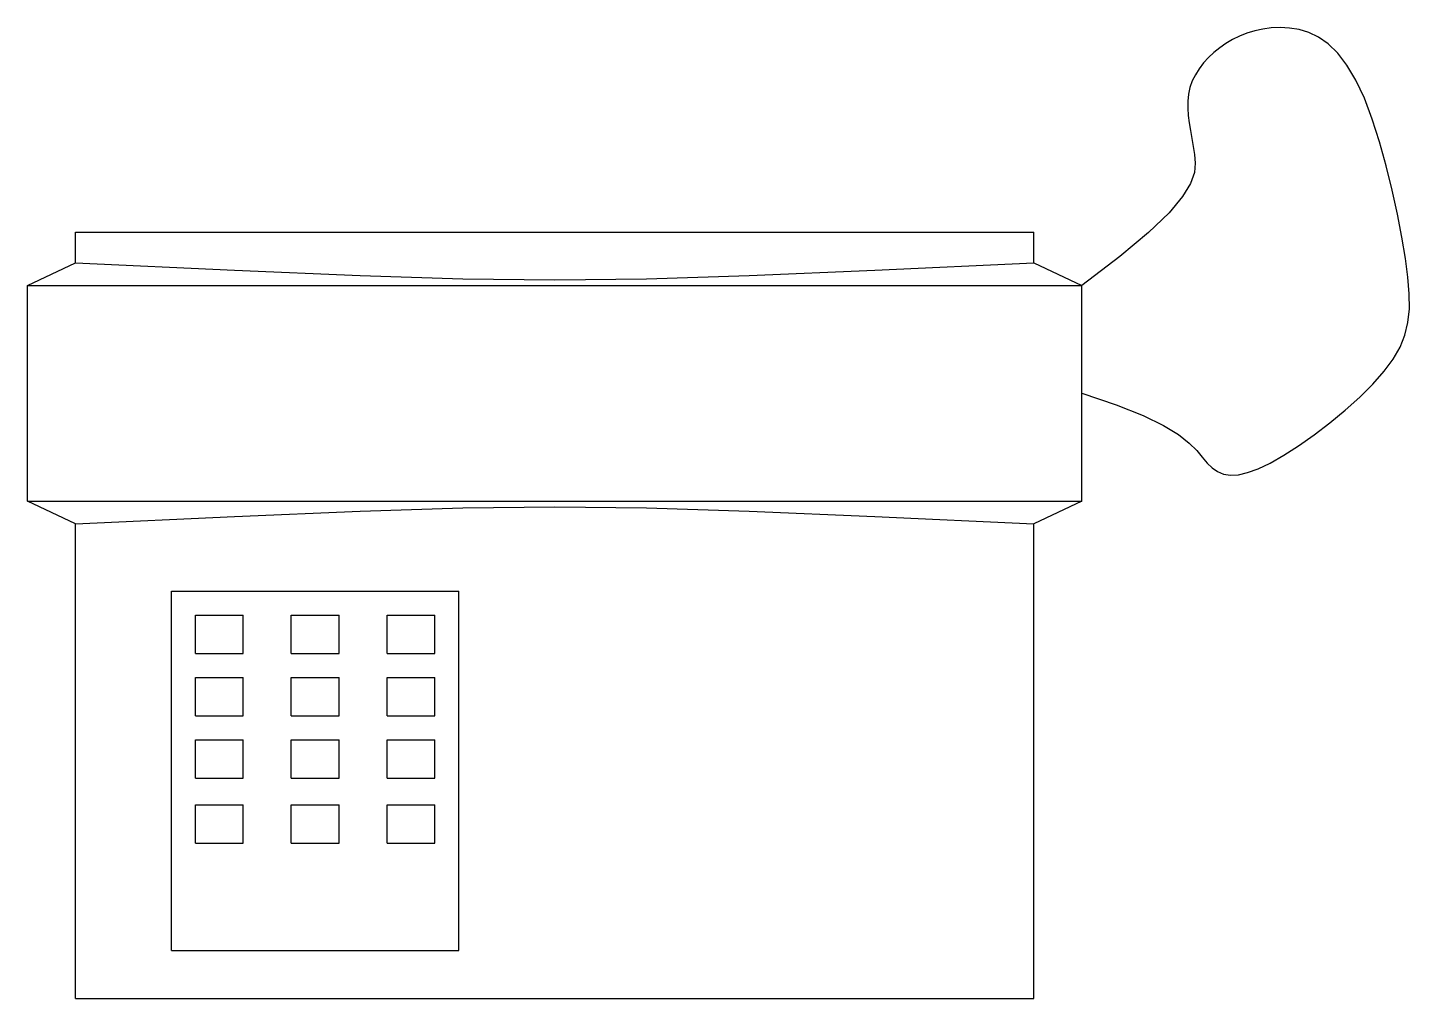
# Model space of a CAD drawing. Header units: millimetres. Extents: x -787.474 to -787.186, y 2678.349 to 2678.552.
import ezdxf

# ---------------------------------------------------------------- set-up
doc = ezdxf.new("R2010")
doc.units = ezdxf.units.MM
doc.header["$LTSCALE"] = 10
doc.layers.add('Móveis_estações', color=2, linetype='Continuous')

msp = doc.modelspace()

# ---------------------------------------------------------------- linework, layer by layer
at = {"layer": 'Móveis_estações', "color": 1}
for p, q in [((-787.464, 2678.50247), (-787.464, 2678.50887)), ((-787.464, 2678.50887), (-787.264, 2678.50887)), ((-787.264, 2678.50247), (-787.264, 2678.50887)), ((-787.474, 2678.49771), (-787.464, 2678.50247)), ((-787.264, 2678.50247), (-787.254, 2678.49771)), ((-787.474, 2678.45271), (-787.474, 2678.49771)), ((-787.474, 2678.49771), (-787.254, 2678.49771)), ((-787.254, 2678.45271), (-787.254, 2678.49771)), ((-787.464, 2678.44794), (-787.474, 2678.45271)), ((-787.474, 2678.45271), (-787.254, 2678.45271)), ((-787.254, 2678.45271), (-787.264, 2678.44794)), ((-787.464, 2678.34887), (-787.464, 2678.44794)), ((-787.264, 2678.34887), (-787.264, 2678.44794)), ((-787.444, 2678.35887), (-787.444, 2678.43387)), ((-787.444, 2678.43387), (-787.384, 2678.43387)), ((-787.384, 2678.35887), (-787.384, 2678.43387)), ((-787.439, 2678.42887), (-787.429, 2678.42887)), ((-787.439, 2678.42087), (-787.439, 2678.42887)), ((-787.429, 2678.42087), (-787.429, 2678.42887)), ((-787.419, 2678.42887), (-787.409, 2678.42887)), ((-787.419, 2678.42087), (-787.419, 2678.42887)), ((-787.409, 2678.42087), (-787.409, 2678.42887)), ((-787.399, 2678.42087), (-787.399, 2678.42887)), ((-787.399, 2678.42887), (-787.389, 2678.42887)), ((-787.389, 2678.42087), (-787.389, 2678.42887)), ((-787.439, 2678.42087), (-787.429, 2678.42087)), ((-787.419, 2678.42087), (-787.409, 2678.42087)), ((-787.399, 2678.42087), (-787.389, 2678.42087)), ((-787.439, 2678.40787), (-787.439, 2678.41587)), ((-787.439, 2678.41587), (-787.429, 2678.41587)), ((-787.429, 2678.40787), (-787.429, 2678.41587)), ((-787.419, 2678.40787), (-787.419, 2678.41587)), ((-787.419, 2678.41587), (-787.409, 2678.41587)), ((-787.409, 2678.40787), (-787.409, 2678.41587)), ((-787.399, 2678.40787), (-787.399, 2678.41587)), ((-787.399, 2678.41587), (-787.389, 2678.41587)), ((-787.389, 2678.40787), (-787.389, 2678.41587)), ((-787.439, 2678.40787), (-787.429, 2678.40787)), ((-787.419, 2678.40787), (-787.409, 2678.40787)), ((-787.399, 2678.40787), (-787.389, 2678.40787)), ((-787.439, 2678.39487), (-787.439, 2678.40287)), ((-787.439, 2678.40287), (-787.429, 2678.40287)), ((-787.429, 2678.39487), (-787.429, 2678.40287)), ((-787.419, 2678.39487), (-787.419, 2678.40287)), ((-787.419, 2678.40287), (-787.409, 2678.40287)), ((-787.409, 2678.39487), (-787.409, 2678.40287)), ((-787.399, 2678.39487), (-787.399, 2678.40287)), ((-787.399, 2678.40287), (-787.389, 2678.40287)), ((-787.389, 2678.39487), (-787.389, 2678.40287)), ((-787.439, 2678.39487), (-787.429, 2678.39487)), ((-787.419, 2678.39487), (-787.409, 2678.39487)), ((-787.399, 2678.39487), (-787.389, 2678.39487)), ((-787.439, 2678.38927), (-787.429, 2678.38927)), ((-787.439, 2678.38127), (-787.439, 2678.38927)), ((-787.429, 2678.38127), (-787.429, 2678.38927)), ((-787.419, 2678.38927), (-787.409, 2678.38927)), ((-787.419, 2678.38127), (-787.419, 2678.38927)), ((-787.409, 2678.38127), (-787.409, 2678.38927)), ((-787.399, 2678.38927), (-787.389, 2678.38927)), ((-787.399, 2678.38127), (-787.399, 2678.38927)), ((-787.389, 2678.38127), (-787.389, 2678.38927)), ((-787.439, 2678.38127), (-787.429, 2678.38127)), ((-787.419, 2678.38127), (-787.409, 2678.38127)), ((-787.399, 2678.38127), (-787.389, 2678.38127)), ((-787.444, 2678.35887), (-787.384, 2678.35887)), ((-787.464, 2678.34887), (-787.264, 2678.34887))]:
    msp.add_line(p, q, dxfattribs=at)
for points in [[(-787.254, 2678.47521), (-787.24678, 2678.47282), (-787.24116, 2678.47058), (-787.23691, 2678.4685), (-787.23379, 2678.46658), (-787.23157, 2678.46483), (-787.23, 2678.46325), (-787.22883, 2678.46186), (-787.22784, 2678.46065), (-787.22681, 2678.45965), (-787.22568, 2678.45888), (-787.22441, 2678.45836), (-787.22296, 2678.45813), (-787.22129, 2678.45821), (-787.21938, 2678.45864), (-787.21719, 2678.45945), (-787.21468, 2678.46065), (-787.21183, 2678.46228), (-787.20874, 2678.46427), (-787.2055, 2678.46655), (-787.20223, 2678.46905), (-787.19902, 2678.47169), (-787.19599, 2678.47442), (-787.19324, 2678.47714), (-787.19088, 2678.4798), (-787.18899, 2678.48235), (-787.18756, 2678.48485), (-787.18654, 2678.48737), (-787.18591, 2678.49001), (-787.18562, 2678.49285), (-787.18564, 2678.49596), (-787.18593, 2678.49944), (-787.18646, 2678.50337), (-787.18719, 2678.5078), (-787.1881, 2678.5126), (-787.18919, 2678.51762), (-787.19043, 2678.52271), (-787.19183, 2678.52771), (-787.19336, 2678.53246), (-787.19501, 2678.53682), (-787.19678, 2678.54062), (-787.19864, 2678.54375), (-787.20058, 2678.54624), (-787.20257, 2678.54815), (-787.2046, 2678.54957), (-787.20663, 2678.55054), (-787.20865, 2678.55116), (-787.21064, 2678.55148), (-787.21257, 2678.55157), (-787.21443, 2678.55149), (-787.2162, 2678.55126), (-787.2179, 2678.5509), (-787.21952, 2678.55041), (-787.22106, 2678.5498), (-787.22252, 2678.54908), (-787.2239, 2678.54826), (-787.22521, 2678.54736), (-787.22643, 2678.54637), (-787.22756, 2678.54531), (-787.22859, 2678.54418), (-787.2295, 2678.54299), (-787.23028, 2678.54174), (-787.23092, 2678.54043), (-787.23141, 2678.53908), (-787.23174, 2678.53768), (-787.23189, 2678.53624), (-787.23189, 2678.53476), (-787.23178, 2678.53324), (-787.23158, 2678.53168), (-787.23132, 2678.53008), (-787.23102, 2678.52844), (-787.23073, 2678.52677), (-787.23047, 2678.52505), (-787.23031, 2678.52327), (-787.23048, 2678.52131), (-787.23127, 2678.51902), (-787.23294, 2678.51627), (-787.23577, 2678.5129), (-787.24004, 2678.50878), (-787.24603, 2678.50376), (-787.254, 2678.49771)], [(-787.464, 2678.50247), (-787.4308, 2678.50091), (-787.40463, 2678.49979), (-787.38314, 2678.49912), (-787.364, 2678.4989), (-787.34486, 2678.49912), (-787.32338, 2678.49979), (-787.29721, 2678.50091), (-787.264, 2678.50247)], [(-787.464, 2678.44794), (-787.4308, 2678.44951), (-787.40463, 2678.45062), (-787.38314, 2678.45129), (-787.364, 2678.45152), (-787.34486, 2678.45129), (-787.32338, 2678.45062), (-787.29721, 2678.44951), (-787.264, 2678.44794)]]:
    msp.add_lwpolyline(points, dxfattribs=at)

doc.saveas('drawing.dxf')
